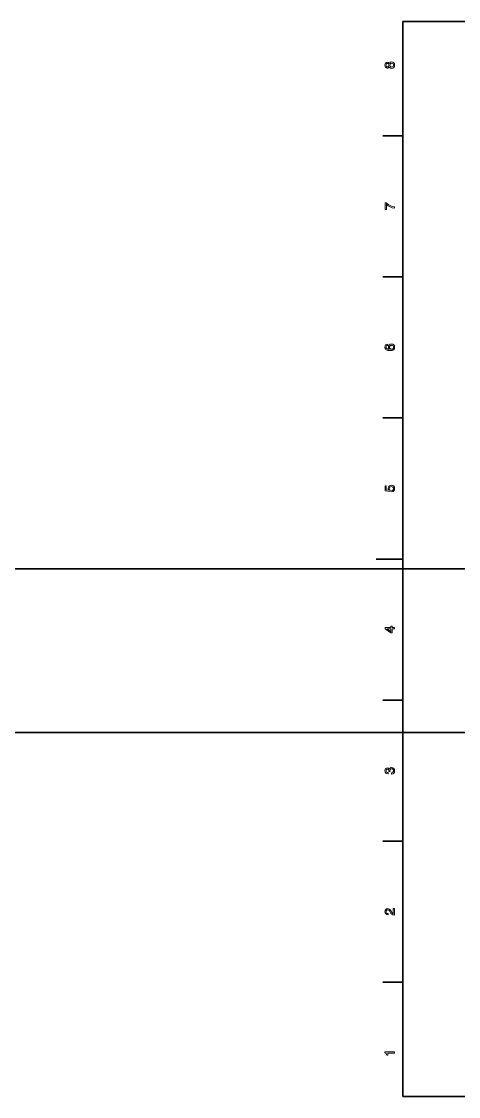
# Model space of a CAD drawing. Extents: x -858 to 594, y 0 to 420.
# Drawn here: x -131.8 to 30.7, y 10 to 410 of the extents above; entities that cross this region are included whole.
import ezdxf

# ---------------------------------------------------------------- set-up
doc = ezdxf.new("R2010")
doc.units = 0

msp = doc.modelspace()

# ---------------------------------------------------------------- linework, layer by layer
at = {"color": 7, "lineweight": 35}
for p, q in [((584, 410), (10, 410)), ((10, 410), (10, 10)), ((-706.497375, 206.381714), (86.135406, 206.381714)), ((-706.497375, 145.421722), (86.135406, 145.421722)), ((10, 10), (584, 10))]:
    msp.add_line(p, q, dxfattribs=at)
at = {"color": 7, "lineweight": 35, "ltscale": 0.1875}
for p, q in [((10, 367.5), (2.5, 367.5)), ((10, 315), (2.5, 315)), ((10, 262.5), (2.5, 262.5)), ((10, 157.5), (2.5, 157.5)), ((10, 105), (2.5, 105)), ((10, 52.5), (2.5, 52.5))]:
    msp.add_line(p, q, dxfattribs=at)
at = {"color": 7, "lineweight": 35, "ltscale": 0.25}
msp.add_line((10, 210), (0, 210), dxfattribs=at)
at = {"color": 7, "lineweight": 13}
for points in [[(4.947046, 393.124634), (5.088257, 392.867432), (5.284943, 392.690918), (5.532061, 392.579987), (5.829611, 392.544678), (6.278458, 392.625366), (6.626441, 392.857361), (6.848343, 393.235596), (6.934078, 393.75), (6.848343, 394.259369), (6.626441, 394.637604), (6.278459, 394.869598), (5.829611, 394.955353), (5.532061, 394.914978), (5.284943, 394.809082), (5.088257, 394.627533), (4.947046, 394.375366), (4.826009, 394.577087), (4.659582, 394.718292), (4.457853, 394.804047), (4.210735, 394.83429), (3.852666, 394.753601), (3.565202, 394.541779), (3.378602, 394.198853), (3.307997, 393.75), (3.378602, 393.296112), (3.565202, 392.953186), (3.852666, 392.736328), (4.210735, 392.660675), (4.457853, 392.685883), (4.659582, 392.771606)], [(4.251081, 393.139771), (4.029179, 393.180115), (3.857709, 393.301147), (3.751801, 393.492798), (3.711455, 393.75), (3.751801, 394.002167), (3.857709, 394.193817), (4.029179, 394.31485), (4.251081, 394.360229), (4.478026, 394.31485), (4.654539, 394.193817), (4.770533, 394.002167), (4.805836, 393.75), (4.76549, 393.492798), (4.654539, 393.301147), (4.478026, 393.180115)], [(5.819525, 393.028839), (5.552234, 393.074219), (5.350504, 393.220459), (5.21938, 393.447418), (5.173992, 393.75), (5.21938, 394.047546), (5.350504, 394.274506), (5.552234, 394.420746), (5.819525, 394.471191), (6.106988, 394.420746), (6.323847, 394.274506), (6.465058, 394.047546), (6.510447, 393.75), (6.465058, 393.447418), (6.323847, 393.220459), (6.106988, 393.074219)], [(6.833213, 340.549011), (6.833213, 341.05835), (6.001081, 341.224792), (5.224424, 341.517303), (4.503242, 341.930847), (3.82745, 342.470459), (3.408862, 342.470459), (3.408862, 340.069885), (3.867795, 340.069885), (3.867795, 341.986328), (4.548631, 341.431549), (5.259727, 341.01297), (6.016211, 340.720459)], [(4.276297, 289.960388), (3.867795, 289.864563), (3.565202, 289.64267), (3.373559, 289.299713), (3.307997, 288.855927), (3.3433, 288.55835), (3.439121, 288.301147), (3.595461, 288.074219), (3.817363, 287.882568), (4.094741, 287.731262), (4.432637, 287.620331), (4.831052, 287.549713), (5.279899, 287.529541), (5.996037, 287.610229), (6.51549, 287.857361), (6.82817, 288.255768), (6.934078, 288.800446), (6.8433, 289.289642), (6.606268, 289.662842), (6.233069, 289.904907), (5.759006, 289.990631), (5.279899, 289.904907), (4.911744, 289.672913), (4.679755, 289.31485), (4.599063, 288.871033), (4.699928, 288.391937), (4.987392, 288.033875), (4.432637, 288.109528), (4.034222, 288.270905), (3.79719, 288.518005), (3.716499, 288.860962), (3.756845, 289.113129), (3.862752, 289.304749), (4.039265, 289.430847), (4.276297, 289.496399)], [(5.764049, 289.501434), (6.081772, 289.445984), (6.323847, 289.304749), (6.485231, 289.07782), (6.535663, 288.79541), (6.48523, 288.497833), (6.328891, 288.270905), (6.086816, 288.124634), (5.769093, 288.079254), (5.456412, 288.1297), (5.21938, 288.270905), (5.068084, 288.502899), (5.012608, 288.815582), (5.068084, 289.087891), (5.214337, 289.304749), (5.451369, 289.445984)], [(5.920389, 234.999283), (6.333934, 235.110229), (6.656701, 235.357361), (6.858429, 235.720474), (6.934078, 236.184448), (6.8433, 236.693817), (6.596182, 237.092224), (6.20281, 237.344391), (5.698487, 237.440201), (5.229467, 237.354477), (4.861311, 237.112396), (4.624279, 236.734161), (4.538545, 236.244965), (4.599063, 235.866714), (4.76549, 235.574219), (3.822406, 235.715424), (3.822406, 237.248566), (3.408862, 237.248566), (3.408862, 235.377533), (5.26477, 235.100143), (5.26477, 235.503601), (5.027738, 235.796112), (4.942003, 236.169312), (4.997478, 236.492081), (5.158862, 236.739197), (5.40598, 236.895538), (5.723703, 236.951019), (6.041427, 236.895538), (6.288545, 236.734161), (6.444885, 236.487045), (6.50036, 236.169312), (6.465058, 235.902023), (6.349063, 235.695251), (6.167507, 235.543961), (5.920389, 235.468307)], [(6.833213, 184.02739), (6.833213, 184.481277), (5.965778, 184.481277), (5.965778, 184.98056), (5.56232, 184.98056), (5.56232, 184.481277), (3.408862, 184.481277), (3.408862, 184.022339), (5.521974, 182.489197), (5.965778, 182.489197), (5.965778, 184.02739)], [(5.56232, 182.912827), (3.993876, 184.02739), (5.56232, 184.02739)], [(5.73379, 129.979111), (5.769093, 129.979111), (6.253242, 130.059799), (6.616354, 130.296829), (6.848343, 130.670029), (6.934078, 131.164276), (6.848343, 131.688766), (6.626441, 132.082138), (6.273415, 132.334305), (5.819525, 132.425079), (5.521974, 132.384735), (5.279899, 132.273788), (5.0933, 132.092224), (4.957133, 131.850143), (4.684798, 132.177963), (4.251081, 132.293961), (3.857709, 132.218307), (3.560158, 132.00145), (3.373559, 131.648422), (3.307997, 131.164276), (3.388689, 130.710388), (3.610591, 130.362396), (3.963617, 130.135452), (4.432637, 130.059799), (4.46794, 130.059799), (4.46794, 130.508652), (4.145173, 130.548996), (3.913184, 130.680115), (3.771974, 130.891937), (3.721542, 131.189484), (3.761888, 131.451736), (3.867795, 131.643372), (4.039265, 131.759369), (4.271254, 131.804764), (4.518372, 131.759369), (4.684798, 131.638336), (4.785663, 131.426514), (4.815922, 131.139053), (4.810879, 130.942368), (5.209294, 130.942368), (5.199208, 131.189484), (5.244596, 131.507217), (5.365634, 131.744247), (5.56232, 131.885452), (5.819525, 131.935883), (6.112032, 131.880417), (6.328891, 131.734161), (6.465058, 131.502167), (6.510447, 131.194534), (6.460014, 130.876801), (6.308718, 130.644821), (6.066643, 130.498566), (5.73379, 130.443085)], [(6.833213, 77.519447), (6.833213, 79.925072), (6.399496, 79.925072), (6.399496, 78.023773), (6.162464, 78.129684), (5.965778, 78.311241), (5.607709, 78.871033), (5.456412, 79.168587), (5.239553, 79.501442), (4.987392, 79.738472), (4.689842, 79.874641), (4.351945, 79.925072), (3.928314, 79.839333), (3.595461, 79.602303), (3.383646, 79.239189), (3.307997, 78.770172), (3.393732, 78.286018), (3.630764, 77.91787), (4.009006, 77.680832), (4.508286, 77.600143), (4.578891, 77.600143), (4.578891, 78.059074), (4.538545, 78.059074), (4.195605, 78.104462), (3.943444, 78.240631), (3.782061, 78.457489), (3.726585, 78.744957), (3.777017, 79.03746), (3.903098, 79.254318), (4.099784, 79.395531), (4.346902, 79.445961), (4.578891, 79.41066), (4.775577, 79.314842), (4.947046, 79.153458), (5.098343, 78.931557), (5.259727, 78.634003), (5.572406, 78.139771), (5.90526, 77.791786), (6.308718, 77.585014), (6.818084, 77.519447)], [(6.833213, 26.159222), (6.833213, 26.618156), (3.307997, 26.618156), (3.307997, 26.275217), (3.615634, 26.184439), (3.822406, 26.002882), (3.943444, 25.725506), (3.98379, 25.34222), (4.341859, 25.34222), (4.341859, 26.159222)]]:
    msp.add_lwpolyline(points, close=True, dxfattribs=at)

doc.saveas('drawing.dxf')
